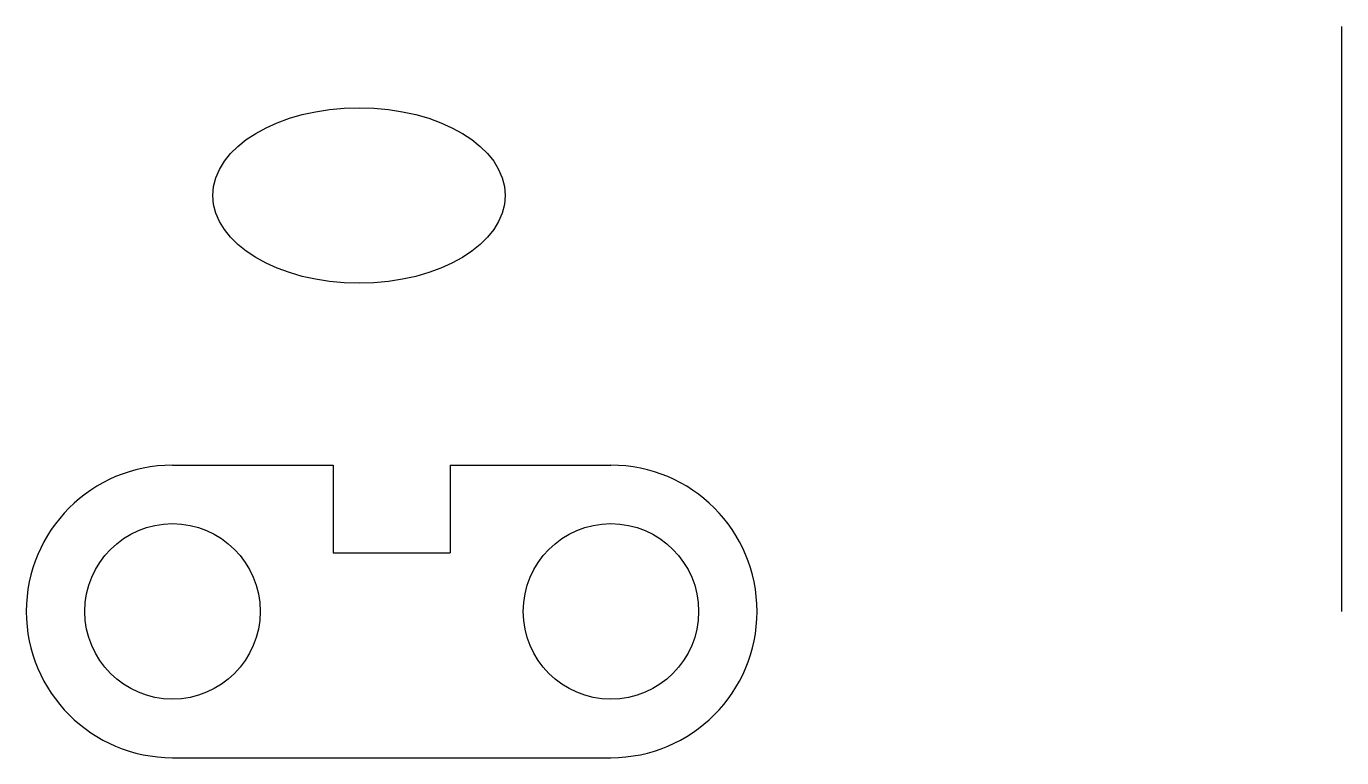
# Model space of a CAD drawing. Header units: inches. Extents: x 52.7 to 97.7, y 44.3 to 69.3.
import ezdxf

# ---------------------------------------------------------------- set-up
doc = ezdxf.new("R2010")
doc.units = ezdxf.units.IN
doc.header["$MEASUREMENT"] = 0

msp = doc.modelspace()

# ---------------------------------------------------------------- linework, layer by layer
for p, q in [((97.709, 49.289), (97.709, 69.289)), ((57.709, 54.289), (63.209, 54.289)), ((63.209, 54.289), (63.209, 51.289)), ((67.209, 54.289), (67.209, 51.289)), ((67.209, 54.289), (72.709, 54.289)), ((63.209, 51.289), (67.209, 51.289)), ((57.709, 44.289), (72.709, 44.289))]:
    msp.add_line(p, q)
for centre in [(57.709, 49.289), (72.709, 49.289)]:
    msp.add_circle(centre, 3)
for centre, start, end in [((57.709, 49.289), 90, 270), ((72.709, 49.289), 270, 90)]:
    msp.add_arc(centre, 5, start, end)
msp.add_ellipse((64.091, 63.507), major_axis=(-5, 0), ratio=0.6)

doc.saveas('drawing.dxf')
